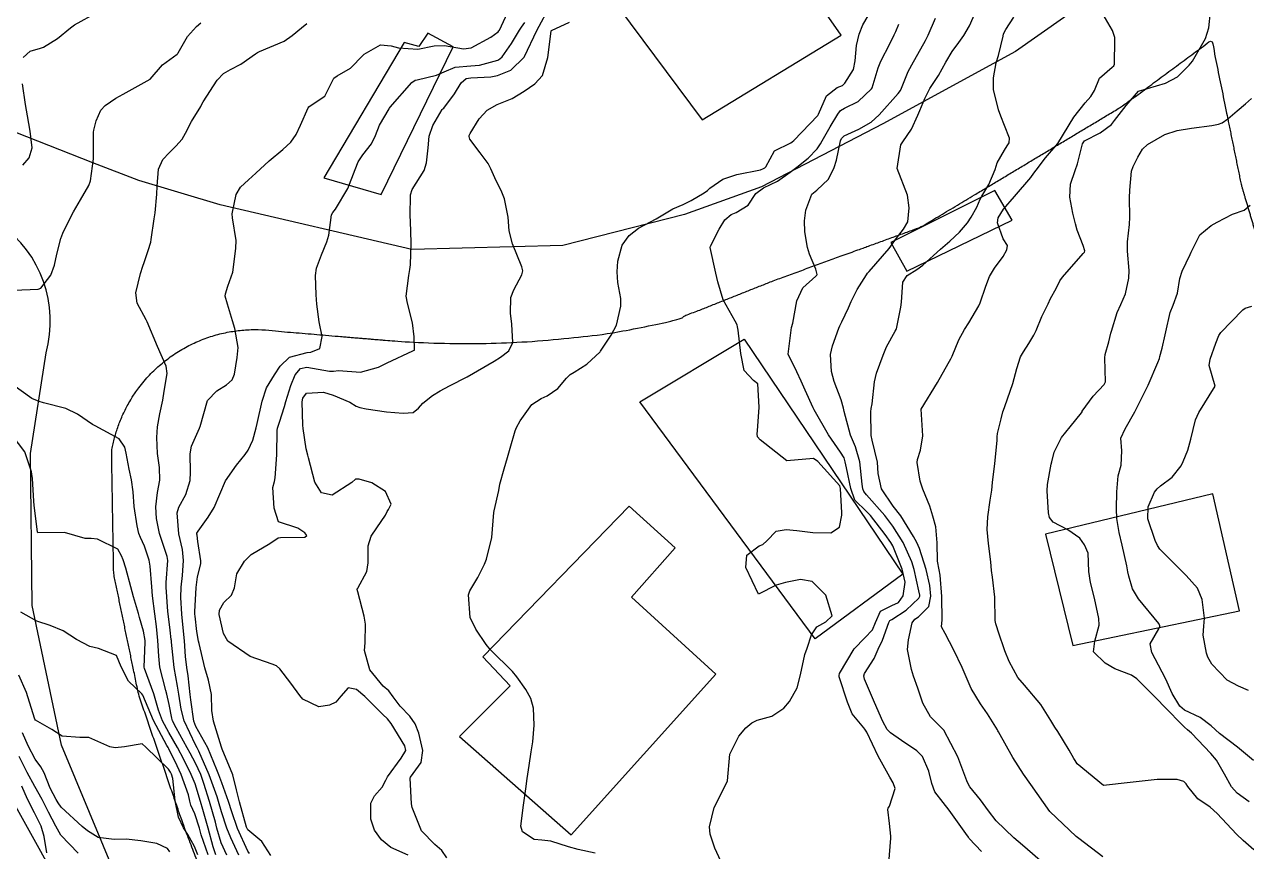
# Model space of a CAD drawing. Header units: metres. Extents: x 307586 to 320046, y 7427249 to 7434250.
# Drawn here: x 319146.4 to 319237.9, y 7429208.2 to 7429270.1 of the extents above; entities that cross this region are included whole.
import ezdxf

# ---------------------------------------------------------------- set-up
doc = ezdxf.new("R2010")
doc.units = ezdxf.units.M
doc.header["$MEASUREMENT"] = 0
for name, color, linetype in [('Curvas de Nivel 1m', 11, 'Continuous'), ('Curvas de Nivel 5m', 15, 'Continuous'), ('Edificações', 30, 'Continuous'), ('Vias Primárias', 230, 'Continuous')]:
    doc.layers.add(name, color=color, linetype=linetype)

msp = doc.modelspace()

# ---------------------------------------------------------------- linework, layer by layer
at = {"layer": 'Curvas de Nivel 1m', "flags": 128}
for points, elevation in [([(319175.094, 7429207.908), (319173.809, 7429208.478), (319173.106, 7429209.048), (319172.58, 7429209.785), (319172.304, 7429210.605), (319172.303, 7429211.788), (319172.583, 7429212.344), (319173.151, 7429213.002), (319173.425, 7429213.51), (319173.566, 7429213.774), (319174.588, 7429215.17), (319174.935, 7429215.754), (319174.856, 7429216.087), (319173.824, 7429217.771), (319173.547, 7429218.106), (319173.219, 7429218.438), (319171.868, 7429219.794), (319171.238, 7429220.312), (319170.621, 7429220.424), (319170.062, 7429219.812), (319169.686, 7429219.358), (319169.226, 7429219.137), (319168.407, 7429219.015), (319167.23, 7429219.587), (319166.999, 7429219.852), (319166.314, 7429220.788), (319165.507, 7429221.867), (319165.256, 7429222.075), (319164.935, 7429222.197), (319163.266, 7429222.787), (319161.609, 7429223.917), (319161.289, 7429224.512), (319160.944, 7429225.924), (319160.97, 7429226.261), (319161.317, 7429226.83), (319161.877, 7429227.362), (319162.102, 7429227.912), (319162.275, 7429228.979), (319162.859, 7429229.905), (319163.098, 7429230.16), (319163.358, 7429230.412), (319164.739, 7429231.252), (319165.371, 7429231.658), (319165.557, 7429231.682), (319167.372, 7429231.712), (319167.512, 7429231.848), (319167.376, 7429232.035), (319166.841, 7429232.396), (319165.388, 7429232.862), (319165.082, 7429233.875), (319164.983, 7429235.441), (319165.088, 7429235.875), (319165.153, 7429236.148), (319165.263, 7429237.873), (319165.29, 7429239.692), (319165.322, 7429239.872), (319165.478, 7429240.329), (319165.856, 7429241.5), (319165.945, 7429241.865), (319166.315, 7429243.058), (319166.657, 7429243.859), (319167.04, 7429244.343), (319167.529, 7429244.441), (319169.223, 7429244.136), (319169.526, 7429244.134), (319169.886, 7429244.184), (319171.526, 7429244.067), (319172.877, 7429244.439), (319173.533, 7429244.772), (319175.457, 7429245.666), (319175.542, 7429245.705), (319175.569, 7429245.723), (319175.589, 7429245.75), (319175.557, 7429246.712), (319175.438, 7429247.752), (319175.05, 7429249.22), (319174.96, 7429249.759), (319175.148, 7429251.297), (319175.236, 7429251.756), (319175.279, 7429252.094), (319175.338, 7429253.755), (319175.273, 7429255.37), (319175.253, 7429255.756), (319175.269, 7429257.339), (319175.401, 7429257.754), (319175.697, 7429258.205), (319176.298, 7429259.153), (319176.479, 7429259.742), (319176.594, 7429260.872), (319176.678, 7429261.741), (319176.939, 7429262.544), (319177.66, 7429263.731), (319177.707, 7429263.787), (319177.764, 7429263.839), (319178.583, 7429264.914), (319179.072, 7429265.717), (319179.458, 7429266.043), (319179.789, 7429266.102), (319181.289, 7429266.189), (319181.792, 7429266.273), (319182.785, 7429266.684), (319183.796, 7429267.66), (319183.813, 7429267.69), (319184.744, 7429269.646), (319185.757, 7429271.537)], 787), ([(319189.098, 7429208.052), (319187.828, 7429208.327), (319187.102, 7429208.542), (319185.787, 7429208.943), (319185.107, 7429209.019), (319184.547, 7429209.078), (319183.665, 7429209.652), (319183.538, 7429210.075), (319183.739, 7429211.651), (319183.915, 7429212.885), (319184.012, 7429213.647), (319184.158, 7429214.63), (319184.321, 7429215.643), (319184.444, 7429216.391), (319184.531, 7429217.64), (319184.484, 7429218.9), (319184.299, 7429219.644), (319183.903, 7429220.314), (319183.249, 7429221.251), (319182.914, 7429221.663), (319181.277, 7429223.281), (319180.956, 7429223.683), (319180.164, 7429224.822), (319179.751, 7429225.696), (319179.628, 7429227.397), (319179.715, 7429227.696), (319180.331, 7429228.702), (319180.827, 7429229.685), (319180.975, 7429230.066), (319181.373, 7429231.68), (319181.53, 7429233.55), (319181.554, 7429233.678), (319181.881, 7429235.213), (319181.979, 7429235.674), (319182.283, 7429236.829), (319182.533, 7429237.669), (319182.739, 7429238.388), (319183.106, 7429239.664), (319183.217, 7429239.921), (319183.481, 7429240.423), (319184.373, 7429241.647), (319185.051, 7429242.086), (319185.503, 7429242.298), (319186.301, 7429242.832), (319186.965, 7429243.616), (319187.243, 7429243.895), (319187.527, 7429244.06), (319188.481, 7429244.653), (319189.472, 7429245.591), (319189.502, 7429245.632), (319189.545, 7429245.712), (319190.303, 7429246.838), (319190.705, 7429247.573), (319191.031, 7429249.012), (319191.014, 7429249.569), (319190.809, 7429250.776), (319190.757, 7429251.573), (319190.81, 7429252.387), (319191.128, 7429253.568), (319191.65, 7429254.299), (319192.353, 7429254.856), (319193.663, 7429255.54), (319194.909, 7429256.287), (319195.68, 7429256.616), (319196.282, 7429256.906), (319197.255, 7429257.494), (319197.51, 7429257.677), (319197.697, 7429257.849), (319198.66, 7429258.524), (319199.707, 7429258.865), (319201.482, 7429259.214), (319201.712, 7429259.305), (319201.797, 7429259.355), (319201.868, 7429259.438), (319202.524, 7429260.639), (319203.74, 7429261.236), (319203.857, 7429261.302), (319203.976, 7429261.417), (319205.762, 7429263.289), (319205.809, 7429263.343), (319205.824, 7429263.389), (319206.414, 7429264.746), (319207.227, 7429265.376), (319207.621, 7429265.536), (319207.788, 7429265.694), (319208.439, 7429266.728), (319208.569, 7429267.362), (319208.658, 7429268.528), (319208.869, 7429269.36), (319209.14, 7429270.06), (319209.862, 7429271.289)], 789), ([(319218.037, 7429208.171), (319217.112, 7429209.164), (319217.04, 7429209.251), (319216.844, 7429209.526), (319215.609, 7429211.265), (319215.149, 7429211.843), (319214.533, 7429212.655), (319214.296, 7429213.283), (319214.093, 7429214.207), (319213.611, 7429215.294), (319213.189, 7429215.725), (319212.033, 7429216.479), (319211.209, 7429217.053), (319210.973, 7429217.322), (319210.641, 7429217.904), (319210.012, 7429219.332), (319209.259, 7429221.092), (319209.217, 7429221.341), (319209.265, 7429221.498), (319209.99, 7429222.618), (319210.282, 7429223.33), (319210.608, 7429224.008), (319211.092, 7429225.322), (319211.161, 7429225.465), (319211.306, 7429225.559), (319212.376, 7429226.251), (319213.331, 7429227.154), (319213.395, 7429227.236), (319213.407, 7429227.299), (319213.398, 7429227.363), (319213.337, 7429227.698), (319212.976, 7429229.304), (319212.799, 7429229.868), (319212.149, 7429231.312), (319211.395, 7429232.531), (319210.779, 7429233.326), (319209.418, 7429234.884), (319209.214, 7429235.136), (319209.142, 7429235.344), (319209.095, 7429235.677), (319208.911, 7429237.348), (319208.589, 7429238.478), (319208.221, 7429239.359), (319207.74, 7429241.126), (319207.694, 7429241.368), (319207.509, 7429241.992), (319207.007, 7429243.375), (319206.797, 7429244.111), (319206.73, 7429245.378), (319206.882, 7429246.048), (319207.353, 7429247.372), (319207.418, 7429247.528), (319207.578, 7429247.842), (319208.066, 7429248.888), (319208.259, 7429249.363), (319208.708, 7429250.258), (319209.404, 7429251.352), (319209.499, 7429251.476), (319209.626, 7429251.613), (319211.104, 7429253.328), (319211.651, 7429254.09), (319212.192, 7429254.781), (319212.522, 7429255.311), (319212.619, 7429256.37), (319212.496, 7429257.312), (319211.713, 7429259.32), (319211.978, 7429261.079), (319212.128, 7429261.316), (319212.792, 7429262.27), (319213.256, 7429263.305), (319213.404, 7429263.666), (319213.775, 7429264.546), (319214.154, 7429265.294), (319214.814, 7429266.268), (319215.359, 7429267.277), (319215.821, 7429268.08), (319216.34, 7429268.752), (319216.712, 7429269.261), (319217.116, 7429269.985), (319217.68, 7429271.252)], 792), ([(319227.099, 7429207.778), (319225.311, 7429209.148), (319225.115, 7429209.315), (319223.143, 7429211.18), (319221.709, 7429213.195), (319221.171, 7429213.975), (319220.375, 7429215.208), (319219.302, 7429217.128), (319219.254, 7429217.22), (319219.214, 7429217.292), (319218.482, 7429218.488), (319217.945, 7429219.239), (319217.25, 7429220.394), (319216.873, 7429221.254), (319216.579, 7429221.948), (319215.954, 7429223.263), (319215.295, 7429224.493), (319215.032, 7429225.006), (319215.057, 7429225.274), (319215.092, 7429225.488), (319215.065, 7429227.274), (319214.942, 7429228.869), (319214.863, 7429229.277), (319214.726, 7429229.917), (319214.702, 7429231.28), (319214.61, 7429232.497), (319214.388, 7429233.285), (319214.152, 7429234.031), (319213.638, 7429235.297), (319213.432, 7429235.903), (319213.217, 7429237.302), (319213.24, 7429237.518), (319213.462, 7429238.229), (319213.633, 7429239.298), (319213.503, 7429241.3), (319214.727, 7429243.282), (319215.537, 7429244.725), (319215.736, 7429245.074), (319215.83, 7429245.267), (319216.339, 7429246.484), (319216.762, 7429247.258), (319217.077, 7429247.755), (319217.587, 7429248.613), (319217.816, 7429249.023), (319217.918, 7429249.247), (319218.349, 7429250.505), (319218.634, 7429251.24), (319219.003, 7429251.862), (319219.638, 7429252.726), (319219.93, 7429253.226), (319219.977, 7429253.556), (319219.651, 7429254.037), (319219.223, 7429255.234), (319219.276, 7429255.627), (319219.678, 7429256.263), (319220.487, 7429257.218), (319221.707, 7429258.628), (319221.952, 7429258.956), (319222.112, 7429259.196), (319222.806, 7429260.11), (319223.743, 7429261.18), (319224.947, 7429263.162), (319225.774, 7429264.239), (319226.217, 7429264.707), (319226.489, 7429265.143), (319226.868, 7429266.068), (319227.809, 7429266.891), (319227.936, 7429267.004), (319227.993, 7429267.128), (319228.018, 7429268.941), (319227.998, 7429269.128), (319227.841, 7429269.649), (319226.971, 7429271.139)], 794), ([(319145.594, 7429250.209), (319147.399, 7429250.288), (319147.596, 7429250.364), (319148.364, 7429251.324), (319148.625, 7429252.08), (319148.793, 7429252.911), (319149.11, 7429254.075), (319149.257, 7429254.464), (319149.655, 7429255.294), (319150.062, 7429256.064), (319150.572, 7429256.957), (319151.202, 7429258.047), (319151.331, 7429258.403), (319151.544, 7429260.043), (319151.549, 7429261.861), (319151.558, 7429262.043), (319151.582, 7429262.196), (319151.745, 7429262.872), (319152.104, 7429263.69), (319152.421, 7429264.033), (319153.223, 7429264.571), (319153.772, 7429264.888), (319155.783, 7429265.99), (319156.715, 7429267.065), (319157.811, 7429267.867), (319157.86, 7429267.922), (319157.889, 7429267.969), (319158.596, 7429269.191), (319159.257, 7429269.956), (319159.571, 7429270.217)], 783), ([(319146.274, 7429267.629), (319146.814, 7429268.1), (319147.58, 7429268.319), (319147.808, 7429268.405), (319148.845, 7429269.053), (319149.83, 7429269.851), (319150.123, 7429270.066), (319151.843, 7429271.015)], 782), ([(319164.834, 7429207.874), (319164.159, 7429208.94), (319163.112, 7429209.805), (319163.048, 7429209.901), (319163.014, 7429210), (319162.482, 7429211.907), (319162.256, 7429212.799), (319161.989, 7429213.912), (319161.182, 7429215.849), (319161.149, 7429215.92), (319161.119, 7429215.985), (319160.531, 7429217.927), (319160.405, 7429218.745), (319160.381, 7429219.929), (319160.159, 7429221.016), (319159.873, 7429221.934), (319159.455, 7429223.763), (319159.419, 7429223.939), (319159.29, 7429224.663), (319159.151, 7429225.792), (319159.136, 7429225.942), (319159.131, 7429226.117), (319159.233, 7429227.941), (319159.341, 7429228.736), (319159.575, 7429229.714), (319159.578, 7429229.938), (319159.367, 7429231.384), (319159.301, 7429231.87), (319159.293, 7429231.941), (319159.294, 7429232.021), (319159.376, 7429232.169), (319160.13, 7429233.201), (319160.58, 7429233.932), (319161.423, 7429235.92), (319162.257, 7429237.095), (319162.897, 7429237.906), (319163.13, 7429238.23), (319163.464, 7429238.976), (319163.729, 7429239.896), (319163.805, 7429240.224), (319164.168, 7429241.89), (319164.503, 7429242.89), (319165.104, 7429243.876), (319165.529, 7429244.528), (319166.219, 7429245.181), (319167.54, 7429245.539), (319167.82, 7429245.567), (319168.489, 7429245.841), (319168.665, 7429246.73), (319168.445, 7429247.841), (319168.265, 7429249.164), (319168.207, 7429249.844), (319168.156, 7429251.296), (319168.234, 7429251.844), (319168.606, 7429252.862), (319169.024, 7429253.836), (319169.159, 7429254.324), (319169.374, 7429255.833), (319169.471, 7429256.027), (319169.67, 7429256.275), (319170.591, 7429257.817), (319171.143, 7429259.244), (319171.367, 7429259.805), (319171.718, 7429260.325), (319172.358, 7429261.162), (319172.647, 7429261.791), (319172.966, 7429262.566), (319173.674, 7429263.781), (319173.709, 7429263.835), (319173.764, 7429263.898), (319175.37, 7429265.756), (319175.622, 7429265.916), (319175.786, 7429265.958), (319177.229, 7429266.298), (319177.795, 7429266.562), (319178.617, 7429266.905), (319179.802, 7429266.994), (319180.457, 7429267.047), (319181.809, 7429267.433), (319181.975, 7429267.514), (319182.145, 7429267.677), (319182.831, 7429268.662), (319183.435, 7429269.664), (319183.592, 7429269.905), (319183.839, 7429270.24)], 786), ([(319178.001, 7429207.716), (319177.624, 7429208.248), (319177.103, 7429208.699), (319176.111, 7429209.74), (319175.398, 7429211.48), (319175.36, 7429211.748), (319175.243, 7429213.668), (319175.286, 7429213.749), (319176.082, 7429214.833), (319176.192, 7429215.74), (319175.898, 7429217.048), (319175.635, 7429217.746), (319175.219, 7429218.323), (319174.518, 7429219.053), (319173.98, 7429219.769), (319173.667, 7429220.203), (319173.241, 7429220.563), (319172.235, 7429221.79), (319171.846, 7429223.223), (319171.891, 7429223.794), (319171.902, 7429225.189), (319171.808, 7429225.795), (319171.33, 7429227.609), (319171.291, 7429227.8), (319171.297, 7429227.836), (319171.334, 7429227.9), (319172.009, 7429229.131), (319172.11, 7429229.792), (319172.102, 7429231.056), (319172.329, 7429231.79), (319172.766, 7429232.402), (319173.397, 7429233.359), (319173.543, 7429233.635), (319173.622, 7429233.777), (319173.827, 7429234.194), (319173.417, 7429235.14), (319172.375, 7429235.79), (319171.427, 7429236.059), (319171.167, 7429236.063), (319170.875, 7429235.808), (319169.413, 7429234.859), (319168.62, 7429235.043), (319168.123, 7429235.843), (319167.639, 7429237.659), (319167.588, 7429237.849), (319167.458, 7429238.337), (319167.24, 7429239.852), (319167.222, 7429240.106), (319167.171, 7429241.853), (319167.225, 7429242.125), (319167.503, 7429242.492), (319168.774, 7429242.567), (319169.501, 7429242.348), (319170.748, 7429241.811), (319171.214, 7429241.528), (319171.489, 7429241.419), (319171.962, 7429241.322), (319173.486, 7429241.1), (319174.725, 7429241.001), (319175.486, 7429241.058), (319175.873, 7429241.362), (319176.209, 7429241.743), (319176.927, 7429242.311), (319177.507, 7429242.676), (319178.193, 7429243.043), (319179.523, 7429243.71), (319181.535, 7429244.878), (319182.02, 7429245.193), (319182.638, 7429245.669), (319182.935, 7429246.283), (319182.87, 7429247.667), (319182.755, 7429248.495), (319182.798, 7429249.668), (319183.026, 7429250.238), (319183.61, 7429251.359), (319183.682, 7429251.659), (319183.617, 7429251.961), (319182.923, 7429253.667), (319182.667, 7429254.656), (319182.586, 7429255.671), (319182.316, 7429257.041), (319182.055, 7429257.676), (319181.7, 7429258.392), (319181.305, 7429259.282), (319181.084, 7429259.689), (319180.5, 7429260.478), (319179.731, 7429261.519), (319179.661, 7429261.711), (319179.666, 7429261.778), (319179.736, 7429261.934), (319180.425, 7429263.028), (319181.03, 7429263.691), (319181.767, 7429264.1), (319182.886, 7429264.555), (319183.777, 7429265.092), (319184.581, 7429265.648), (319185.149, 7429266.283), (319185.548, 7429267.634), (319185.801, 7429269.599), (319185.812, 7429269.63), (319185.833, 7429269.653), (319187.181, 7429270.276)], 788), ([(319211.093, 7429207.32), (319211.248, 7429209.182), (319211.247, 7429209.319), (319211.127, 7429210.272), (319211.018, 7429211.321), (319211.05, 7429211.415), (319211.146, 7429211.579), (319211.567, 7429212.908), (319211.417, 7429213.317), (319211.167, 7429213.743), (319210.284, 7429215.329), (319209.441, 7429217.106), (319209.3, 7429217.339), (319209.214, 7429217.441), (319208.352, 7429218.481), (319207.987, 7429219.359), (319207.372, 7429221.258), (319207.359, 7429221.369), (319207.392, 7429221.496), (319208.489, 7429223.352), (319209.291, 7429224.168), (319209.864, 7429224.767), (319210.08, 7429225.332), (319210.459, 7429226.185), (319211.322, 7429226.589), (319211.807, 7429226.834), (319212.161, 7429227.312), (319212.303, 7429228.351), (319212.097, 7429229.313), (319211.379, 7429231.073), (319211.239, 7429231.321), (319210.811, 7429231.903), (319209.704, 7429233.337), (319209.406, 7429233.624), (319208.543, 7429234.482), (319208.236, 7429235.358), (319207.915, 7429236.894), (319207.825, 7429237.364), (319207.734, 7429237.644), (319207.46, 7429238.078), (319206.581, 7429239.379), (319205.501, 7429241.242), (319205.424, 7429241.391), (319204.83, 7429242.714), (319204.523, 7429243.405), (319204.21, 7429244.09), (319203.543, 7429245.42), (319203.769, 7429247.218), (319203.814, 7429247.416), (319203.895, 7429247.734), (319204.203, 7429249.411), (319204.638, 7429250.374), (319205.621, 7429251.249), (319205.693, 7429251.318), (319205.713, 7429251.389), (319205.627, 7429251.778), (319205.15, 7429252.909), (319205.002, 7429253.4), (319204.812, 7429254.56), (319204.781, 7429255.403), (319204.873, 7429256.204), (319205.335, 7429257.395), (319205.696, 7429257.695), (319206.579, 7429258.507), (319206.999, 7429259.377), (319207.167, 7429259.929), (319207.478, 7429261.373), (319207.555, 7429261.562), (319207.747, 7429261.749), (319208.854, 7429262.257), (319209.757, 7429262.776), (319210.371, 7429263.341), (319211.779, 7429264.927), (319211.954, 7429265.146), (319212.041, 7429265.317), (319212.541, 7429266.574), (319212.939, 7429267.309), (319213.261, 7429267.863), (319213.829, 7429268.89), (319214.034, 7429269.297), (319214.578, 7429270.563)], 791), ([(319222.785, 7429207.183), (319221.107, 7429208.65), (319220.453, 7429209.207), (319219.132, 7429210.484), (319218.54, 7429211.229), (319217.958, 7429212.045), (319217.161, 7429213.031), (319217.023, 7429213.251), (319216.935, 7429213.483), (319216.246, 7429215.259), (319215.213, 7429217.27), (319214.199, 7429218.262), (319213.643, 7429219.294), (319213.249, 7429220.397), (319212.94, 7429221.303), (319212.775, 7429221.798), (319212.487, 7429223.308), (319212.557, 7429224.04), (319212.828, 7429225.305), (319213.039, 7429225.571), (319213.31, 7429225.759), (319214.093, 7429226.516), (319214.236, 7429227.286), (319214.15, 7429228.097), (319213.889, 7429229.292), (319213.376, 7429230.868), (319213.178, 7429231.302), (319212.928, 7429231.764), (319211.995, 7429233.314), (319211.41, 7429234.035), (319210.538, 7429235.329), (319210.287, 7429236.485), (319210.231, 7429237.332), (319209.832, 7429238.974), (319209.765, 7429239.337), (319209.747, 7429241.098), (319209.777, 7429241.346), (319209.85, 7429241.689), (319210.023, 7429243.343), (319210.171, 7429243.982), (319210.654, 7429245.333), (319210.925, 7429245.957), (319211.57, 7429247.146), (319211.634, 7429247.258), (319211.655, 7429247.319), (319211.977, 7429248.929), (319212.038, 7429249.316), (319212.127, 7429250.803), (319212.465, 7429251.312), (319213.179, 7429251.753), (319213.631, 7429252.075), (319214.967, 7429253.28), (319215.649, 7429253.866), (319216.376, 7429254.543), (319216.976, 7429255.257), (319217.257, 7429255.666), (319217.681, 7429256.43), (319217.927, 7429257.01), (319218.044, 7429257.246), (319218.573, 7429258.113), (319219.049, 7429259.237), (319219.209, 7429259.746), (319219.735, 7429260.697), (319219.955, 7429261.012), (319220.087, 7429261.225), (319220.119, 7429261.596), (319219.756, 7429262.537), (319219.478, 7429263.233), (319219.299, 7429263.703), (319218.926, 7429265.239), (319218.935, 7429266.099), (319219.135, 7429267.237), (319219.287, 7429267.767), (319219.638, 7429269.232), (319219.68, 7429269.386), (319219.84, 7429269.714), (319220.444, 7429270.631)], 793), ([(319162.427, 7429207.907), (319161.817, 7429209.202), (319161.542, 7429209.916), (319161.125, 7429211.16), (319160.902, 7429211.922), (319160.798, 7429212.263), (319160.201, 7429213.93), (319159.435, 7429215.683), (319159.309, 7429215.939), (319159.187, 7429216.179), (319158.346, 7429217.953), (319158.107, 7429218.842), (319157.947, 7429219.959), (319157.839, 7429220.561), (319157.579, 7429221.965), (319157.389, 7429223.861), (319157.382, 7429223.969), (319157.372, 7429224.057), (319157.291, 7429224.741), (319157.139, 7429225.972), (319157.124, 7429226.152), (319156.998, 7429227.973), (319156.998, 7429228.312), (319157.111, 7429229.972), (319157.063, 7429230.266), (319156.495, 7429231.979), (319156.258, 7429233.114), (319156.205, 7429233.982), (319156.338, 7429235.057), (319156.525, 7429235.979), (319156.498, 7429236.919), (319156.339, 7429237.981), (319156.283, 7429239.164), (319156.328, 7429239.981), (319156.516, 7429240.946), (319156.728, 7429241.978), (319156.833, 7429242.647), (319157.06, 7429243.975), (319156.986, 7429244.518), (319156.345, 7429245.982), (319155.57, 7429247.826), (319155.514, 7429247.932), (319155.481, 7429247.991), (319154.814, 7429249.234), (319154.727, 7429250.003), (319155.068, 7429251.459), (319155.237, 7429251.996), (319155.333, 7429252.279), (319155.631, 7429253.166), (319155.831, 7429253.798), (319155.875, 7429253.988), (319156.095, 7429255.55), (319156.153, 7429255.985), (319156.278, 7429257.39), (319156.302, 7429257.984), (319156.419, 7429259.27), (319156.731, 7429259.98), (319157.209, 7429260.484), (319157.723, 7429260.987), (319158.179, 7429261.515), (319158.443, 7429261.963), (319158.873, 7429262.832), (319159.573, 7429263.952), (319159.644, 7429264.071), (319159.766, 7429264.295), (319160.803, 7429265.935), (319161.284, 7429266.434), (319161.795, 7429266.734), (319162.578, 7429267.136), (319163.675, 7429267.901), (319163.755, 7429267.959), (319163.814, 7429267.989), (319163.983, 7429268.066), (319165.823, 7429268.854), (319166.421, 7429269.27), (319167.12, 7429269.857), (319167.515, 7429270.174)], 784), ([(319146.246, 7429259.563), (319146.722, 7429260.1), (319146.949, 7429260.869), (319146.812, 7429262.099), (319146.604, 7429263.248), (319146.469, 7429264.103), (319146.24, 7429265.643)], 782), ([(319238.06, 7429211.904), (319237.158, 7429212.541), (319236.737, 7429213.014), (319236.209, 7429213.983), (319235.613, 7429215.026), (319235.19, 7429215.509), (319233.739, 7429217.052), (319233.456, 7429217.297), (319233.217, 7429217.494), (319231.643, 7429219.076), (319231.239, 7429219.513), (319229.649, 7429221.096), (319229.266, 7429221.385), (319228.002, 7429221.851), (319227.275, 7429222.291), (319226.399, 7429223.139), (319226.501, 7429223.928), (319226.84, 7429225.135), (319226.815, 7429225.631), (319226.497, 7429227.138), (319226.178, 7429228.308), (319226.055, 7429229.143), (319226, 7429230.517), (319225.747, 7429231.146), (319225.388, 7429231.628), (319224.493, 7429232.262), (319223.4, 7429232.839), (319223.121, 7429233.183), (319223.051, 7429233.539), (319222.939, 7429235.185), (319222.96, 7429235.654), (319223.248, 7429237.182), (319223.279, 7429237.358), (319223.462, 7429238.082), (319224.007, 7429239.172), (319224.669, 7429239.978), (319225.501, 7429241.017), (319225.549, 7429241.102), (319225.571, 7429241.149), (319226.382, 7429242.274), (319227.205, 7429243.133), (319227.316, 7429243.341), (319227.248, 7429245.133), (319227.295, 7429245.384), (319227.561, 7429246.343), (319227.717, 7429246.982), (319227.752, 7429247.128), (319228.177, 7429248.534), (319228.454, 7429249.121), (319228.804, 7429249.919), (319229.054, 7429251.116), (319229.076, 7429251.668), (319228.966, 7429253.117), (319228.955, 7429253.812), (319229.095, 7429255.116), (319229.128, 7429255.659), (319229.115, 7429257.116), (319229.118, 7429257.697), (319229.262, 7429259.115), (319229.38, 7429259.452), (319229.729, 7429260.155), (319230.089, 7429260.753), (319230.444, 7429261.099), (319231.751, 7429261.86), (319232.678, 7429262.147), (319233.756, 7429262.323), (319235.262, 7429262.542), (319235.759, 7429262.632), (319236.046, 7429262.741), (319236.455, 7429263.023), (319237.164, 7429263.625), (319237.78, 7429264.162), (319238.236, 7429264.556)], 796), ([(319238.387, 7429214.992), (319237.198, 7429216.004), (319235.845, 7429217.024), (319235.219, 7429217.594), (319234.401, 7429218.219), (319233.23, 7429218.761), (319232.866, 7429219.064), (319232.305, 7429220.011), (319231.813, 7429221.074), (319231.273, 7429222.126), (319230.776, 7429223.085), (319230.656, 7429223.719), (319231.301, 7429224.853), (319231.385, 7429224.996), (319231.385, 7429225.079), (319231.305, 7429225.247), (319229.777, 7429227.096), (319229.34, 7429227.844), (319229.044, 7429228.798), (319228.985, 7429229.106), (319228.908, 7429229.559), (319228.557, 7429231.112), (319228.336, 7429232.059), (319228.148, 7429233.119), (319228.13, 7429233.839), (319228.152, 7429235.119), (319228.256, 7429236.302), (319228.481, 7429237.115), (319228.533, 7429238.183), (319228.467, 7429239.115), (319228.777, 7429239.817), (319229.503, 7429241.1), (319230.492, 7429243.095), (319231.234, 7429244.779), (319231.34, 7429245.083), (319231.386, 7429245.242), (319231.555, 7429245.857), (319231.776, 7429246.872), (319231.813, 7429247.078), (319232.139, 7429248.522), (319232.363, 7429249.072), (319232.687, 7429249.989), (319232.884, 7429251.067), (319233.057, 7429251.637), (319233.641, 7429252.877), (319233.714, 7429253.059), (319234.362, 7429254.35), (319235.228, 7429255.037), (319235.675, 7429255.284), (319236.812, 7429255.888), (319237.685, 7429256.193), (319238.134, 7429256.56)], 797), ([(319238.025, 7429220.225), (319237.256, 7429220.565), (319236.42, 7429221.018), (319235.275, 7429222.216), (319234.974, 7429222.729), (319234.86, 7429223.036), (319234.624, 7429224.368), (319234.671, 7429225.039), (319234.71, 7429225.641), (319234.533, 7429227.042), (319234.187, 7429227.893), (319233.351, 7429228.85), (319233.125, 7429229.062), (319231.379, 7429230.815), (319231.198, 7429231.082), (319231.018, 7429231.452), (319230.486, 7429233.089), (319230.507, 7429233.994), (319230.988, 7429235.084), (319231.174, 7429235.336), (319231.43, 7429235.563), (319232.295, 7429236.216), (319232.974, 7429237.065), (319233.134, 7429237.386), (319233.465, 7429238.227), (319233.693, 7429239.057), (319234.05, 7429240.497), (319234.296, 7429241.048), (319235.523, 7429243.03), (319235.076, 7429244.567), (319235.146, 7429245.036), (319235.565, 7429246.245), (319235.793, 7429246.806), (319235.945, 7429247.026), (319236.737, 7429247.863), (319237.59, 7429248.74), (319237.752, 7429248.848), (319238.268, 7429249.003)], 798), ([(319161.524, 7429207.916), (319161.102, 7429208.819), (319160.792, 7429209.923), (319160.672, 7429210.37), (319160.225, 7429211.929), (319159.82, 7429213.266), (319159.578, 7429213.936), (319159.172, 7429214.804), (319158.782, 7429215.549), (319158.565, 7429215.949), (319157.732, 7429217.435), (319157.472, 7429217.966), (319157.41, 7429218.163), (319157.225, 7429219.182), (319157.043, 7429219.972), (319156.962, 7429220.246), (319156.511, 7429221.977), (319156.429, 7429222.814), (319156.371, 7429223.979), (319156.256, 7429225.018), (319156.135, 7429225.982), (319155.977, 7429227.323), (319155.91, 7429227.984), (319155.784, 7429229.55), (319155.72, 7429229.986), (319155.363, 7429231.034), (319155.058, 7429231.683), (319154.94, 7429231.996), (319154.814, 7429232.566), (319154.594, 7429234.002), (319154.519, 7429235.109), (319154.399, 7429236.005), (319154.226, 7429236.799), (319154.001, 7429238.012), (319153.891, 7429238.454), (319153.459, 7429239.082), (319151.673, 7429240.038), (319151.474, 7429240.145), (319150.358, 7429240.933), (319149.486, 7429241.347), (319147.795, 7429241.782), (319147.491, 7429241.877), (319146.923, 7429242.096), (319145.508, 7429243.109)], 783), ([(319160.707, 7429207.924), (319160.497, 7429208.528), (319160.13, 7429209.93), (319159.74, 7429211.321), (319159.559, 7429211.936), (319159.152, 7429213.236), (319158.87, 7429213.944), (319158.302, 7429215.081), (319157.841, 7429215.96), (319157.2, 7429217.102), (319156.726, 7429217.975), (319156.424, 7429218.774), (319156.067, 7429219.982), (319155.361, 7429221.88), (319155.337, 7429221.989), (319155.412, 7429223.857), (319155.404, 7429223.989), (319155.29, 7429224.676), (319155.004, 7429225.698), (319154.916, 7429225.996), (319154.554, 7429227.241), (319154.339, 7429228.005), (319153.963, 7429229.391), (319153.771, 7429230.014), (319153.654, 7429230.314), (319153.361, 7429230.808), (319151.838, 7429231.565), (319151.369, 7429231.606), (319150.935, 7429231.611), (319149.373, 7429232.07), (319147.373, 7429232.05), (319147.36, 7429232.09), (319147.355, 7429232.109), (319147.115, 7429234.093), (319147.089, 7429234.41), (319146.977, 7429236.094), (319146.914, 7429236.609), (319146.4, 7429238.1), (319145.462, 7429239.36)], 782), ([(319160.13, 7429207.93), (319159.618, 7429209.425), (319159.485, 7429209.936), (319159.124, 7429211.004), (319158.833, 7429211.648), (319158.753, 7429211.946), (319158.653, 7429212.435), (319158.109, 7429213.956), (319157.813, 7429214.604), (319157.182, 7429215.872), (319157.128, 7429215.971), (319157.047, 7429216.109), (319156.03, 7429217.982), (319155.231, 7429219.886), (319155.172, 7429219.991), (319154.171, 7429220.935), (319153.619, 7429222.015), (319153.265, 7429222.855), (319151.923, 7429223.383), (319151.275, 7429223.52), (319150.284, 7429224.05), (319149.289, 7429224.697), (319148.308, 7429225.09), (319147.296, 7429225.415), (319146.099, 7429226.102)], 781), ([(319157.272, 7429208.154), (319157.09, 7429208.415), (319156.294, 7429208.779), (319155.098, 7429208.988), (319153.994, 7429209.112), (319153.099, 7429209.085), (319151.903, 7429209.23), (319151.108, 7429209.716), (319150.707, 7429210.044), (319149.127, 7429211.493), (319148.895, 7429211.828), (319148.762, 7429212.066), (319148.305, 7429212.913), (319147.855, 7429214.08), (319147.607, 7429214.523), (319147.173, 7429215.102), (319146.647, 7429216.095), (319146.234, 7429217.058)], 779), ([(319150.403, 7429208.047), (319149.103, 7429209.399), (319148.719, 7429210.066), (319148.186, 7429211.137), (319147.693, 7429212.082), (319147.147, 7429213.046), (319146.571, 7429214.096), (319145.989, 7429215.288)], 778), ([(319148.044, 7429208.076), (319147.866, 7429209.314), (319147.619, 7429210.082), (319147.46, 7429210.428), (319147.123, 7429211.085), (319146.609, 7429212.095), (319146.175, 7429213.072)], 777)]:
    msp.add_lwpolyline(points, dxfattribs=dict(at, elevation=elevation))
at = {"layer": 'Curvas de Nivel 5m', "flags": 128}
for points, elevation in [([(319163.215, 7429208.019), (319163.096, 7429208.209), (319162.329, 7429209.908), (319161.898, 7429211.14), (319161.655, 7429211.915), (319161.154, 7429213.316), (319160.925, 7429213.922), (319160.785, 7429214.306), (319160.107, 7429215.931), (319159.207, 7429217.544), (319159.052, 7429217.942), (319158.828, 7429219.545), (319158.787, 7429219.947), (319158.624, 7429221.327), (319158.535, 7429221.951), (319158.447, 7429222.771), (319158.357, 7429223.954), (319158.259, 7429224.922), (319158.158, 7429225.957), (319158.095, 7429227.185), (319158.122, 7429227.958), (319158.217, 7429228.832), (319158.296, 7429229.956), (319158.202, 7429230.798), (319157.936, 7429231.962), (319157.817, 7429233.543), (319157.94, 7429233.965), (319158.472, 7429234.899), (319158.774, 7429235.956), (319158.804, 7429236.584), (319158.796, 7429237.957), (319158.887, 7429238.527), (319159.472, 7429239.87), (319159.515, 7429239.949), (319159.535, 7429240.01), (319160.07, 7429241.941), (319160.77, 7429242.665), (319161.511, 7429243.112), (319161.937, 7429243.496), (319162.101, 7429243.914), (319162.294, 7429245.154), (319162.372, 7429245.912), (319162.14, 7429247.339), (319161.966, 7429247.916), (319161.585, 7429249.15), (319161.416, 7429249.747), (319161.422, 7429249.923), (319161.599, 7429250.493), (319161.967, 7429251.558), (319162.035, 7429251.916), (319162.205, 7429253.344), (319162.221, 7429253.914), (319161.952, 7429255.625), (319161.932, 7429255.917), (319162.233, 7429257.366), (319162.551, 7429257.911), (319163.14, 7429258.464), (319163.704, 7429258.975), (319164.705, 7429259.885), (319165.721, 7429260.726), (319166.316, 7429261.276), (319166.72, 7429261.86), (319167.044, 7429262.556), (319167.607, 7429263.852), (319167.674, 7429263.941), (319167.764, 7429263.994), (319168.875, 7429264.736), (319169.413, 7429265.834), (319169.542, 7429266.077), (319169.789, 7429266.247), (319170.792, 7429266.821), (319171.743, 7429267.801), (319171.814, 7429267.884), (319173.04, 7429268.569), (319173.82, 7429268.499), (319174.387, 7429268.34), (319175.818, 7429268.25), (319177.056, 7429268.502), (319177.821, 7429268.514), (319179.258, 7429268.276), (319179.819, 7429268.338), (319181.288, 7429269.149), (319181.831, 7429269.536), (319181.899, 7429269.613), (319181.933, 7429269.679), (319182.546, 7429270.973)], 785), ([(319238.414, 7429208.299), (319237.621, 7429209.002), (319237.12, 7429209.482), (319235.678, 7429211.025), (319235.148, 7429211.492), (319234.231, 7429212.122), (319233.461, 7429213.056), (319233.344, 7429213.237), (319233.167, 7429213.424), (319232.664, 7429213.569), (319231.168, 7429213.562), (319230.724, 7429213.528), (319229.165, 7429213.355), (319227.163, 7429213.13), (319225.179, 7429214.756), (319225.027, 7429214.998), (319224.949, 7429215.154), (319224.581, 7429215.77), (319223.73, 7429217.172), (319223.527, 7429217.487), (319223.221, 7429217.983), (319222.46, 7429219.188), (319221.255, 7429220.64), (319220.756, 7429221.205), (319220.092, 7429222.394), (319219.774, 7429223.215), (319219.297, 7429224.599), (319219.143, 7429225.064), (319219.092, 7429225.223), (319219.057, 7429225.473), (319219.023, 7429227.225), (319218.845, 7429228.724), (319218.775, 7429229.229), (319218.716, 7429229.876), (319218.538, 7429231.233), (319218.447, 7429232.288), (319218.502, 7429233.234), (319218.68, 7429234.495), (319218.789, 7429235.23), (319218.859, 7429235.802), (319219.013, 7429237.227), (319219.19, 7429238.944), (319219.206, 7429239.224), (319219.234, 7429239.467), (319219.493, 7429240.583), (319219.619, 7429241.101), (319219.662, 7429241.218), (319219.776, 7429241.487), (319220.362, 7429243.217), (319220.661, 7429244.339), (319220.954, 7429245.209), (319221.159, 7429245.596), (319221.558, 7429246.217), (319221.939, 7429246.825), (319222.109, 7429247.195), (319222.552, 7429248.222), (319223.005, 7429249.186), (319223.201, 7429249.582), (319223.61, 7429250.33), (319223.899, 7429250.896), (319224.081, 7429251.173), (319225.641, 7429252.943), (319225.739, 7429253.052), (319225.76, 7429253.149), (319225.647, 7429253.557), (319225.19, 7429254.689), (319225.057, 7429255.159), (319224.873, 7429255.964), (319224.65, 7429257.166), (319224.677, 7429258.14), (319225.033, 7429259.16), (319225.216, 7429259.662), (319225.584, 7429261.152), (319225.745, 7429261.381), (319226.914, 7429261.976), (319227.758, 7429262.619), (319227.993, 7429262.895), (319228.158, 7429263.126), (319228.859, 7429264.033), (319229.783, 7429265.11), (319231.799, 7429265.702), (319232.705, 7429266.17), (319233.57, 7429267.062), (319233.684, 7429267.192), (319233.816, 7429267.347), (319234.806, 7429269.045), (319235.035, 7429269.852), (319235.158, 7429271.041)], 795), ([(319198.523, 7429207.469), (319198.063, 7429208.436), (319197.715, 7429209.481), (319197.655, 7429210.016), (319198.01, 7429211.477), (319198.894, 7429213.199), (319199.008, 7429213.462), (319199.183, 7429215.46), (319199.852, 7429216.805), (319200.388, 7429217.448), (319200.835, 7429217.826), (319201.219, 7429218.018), (319202.332, 7429218.319), (319203.228, 7429218.919), (319203.643, 7429219.414), (319204.223, 7429220.431), (319204.47, 7429221.402), (319204.8, 7429222.919), (319204.982, 7429223.395), (319205.293, 7429224.391), (319205.694, 7429224.991), (319206.363, 7429225.379), (319206.849, 7429225.835), (319206.383, 7429227.38), (319205.343, 7429228.391), (319204.482, 7429228.541), (319203.342, 7429228.326), (319202.648, 7429228.119), (319201.333, 7429227.44), (319200.374, 7429229.45), (319200.455, 7429230.361), (319201.377, 7429231.057), (319201.644, 7429231.172), (319201.95, 7429231.434), (319202.655, 7429232.162), (319203.392, 7429232.284), (319204.204, 7429232.221), (319205.39, 7429232.06), (319206.738, 7429232.028), (319207.394, 7429232.473), (319207.564, 7429233.368), (319207.561, 7429233.524), (319207.468, 7429235.369), (319207.426, 7429235.545), (319205.761, 7429237.387), (319205.455, 7429237.596), (319203.453, 7429237.42), (319201.468, 7429238.991), (319201.257, 7429239.229), (319201.228, 7429239.444), (319201.252, 7429239.667), (319201.375, 7429241.442), (319201.269, 7429243.192), (319200.966, 7429243.448), (319200.256, 7429244.185), (319199.998, 7429245.463), (319199.814, 7429247.222), (319199.766, 7429247.467), (319199.722, 7429247.616), (319199.577, 7429247.887), (319198.685, 7429249.479), (319198.277, 7429250.819), (319198.141, 7429251.485), (319197.725, 7429253.407), (319197.738, 7429253.489), (319198.377, 7429254.762), (319198.804, 7429255.479), (319199.283, 7429255.86), (319199.671, 7429256.03), (319200.556, 7429256.581), (319201.127, 7429257.448), (319201.697, 7429257.873), (319202.756, 7429258.376), (319203.709, 7429259.039), (319204.193, 7429259.413), (319205.04, 7429260.084), (319205.734, 7429260.798), (319205.97, 7429261.157), (319206.091, 7429261.387), (319206.698, 7429262.436), (319207.281, 7429263.375), (319207.482, 7429263.657), (319207.767, 7429263.827), (319208.792, 7429264.341), (319209.782, 7429265.267), (319209.828, 7429265.349), (319210.291, 7429266.858), (319210.48, 7429267.34), (319211.151, 7429268.655), (319211.493, 7429269.325), (319211.601, 7429269.559), (319211.845, 7429270.115)], 790), ([(319159.361, 7429207.937), (319159.099, 7429208.546), (319158.606, 7429209.448), (319158.295, 7429209.952), (319157.92, 7429210.757), (319157.666, 7429211.962), (319157.48, 7429213.644), (319157.387, 7429213.967), (319157.316, 7429214.119), (319157.167, 7429214.341), (319155.466, 7429215.987), (319155.185, 7429216.241), (319153.866, 7429216.01), (319153.182, 7429215.934), (319152.782, 7429216.024), (319151.19, 7429216.725), (319150.531, 7429216.705), (319149.191, 7429216.82), (319148.426, 7429217.303), (319147.202, 7429218.025), (319147.157, 7429218.09), (319147.125, 7429218.17), (319146.524, 7429220.097), (319145.97, 7429221.379)], 780)]:
    msp.add_lwpolyline(points, dxfattribs=dict(at, elevation=elevation))
at = {"layer": 'Edificações'}
for points in [[(319207.527, 7429269.305), (319202.402, 7429276.64), (319200.184, 7429274.577), (319198.348, 7429276.716), (319190.852, 7429271.368), (319197.125, 7429262.964), (319207.527, 7429269.305)], [(319168.785, 7429258.614), (319173.081, 7429257.367), (319178.473, 7429268.413), (319176.584, 7429269.447), (319175.914, 7429268.443), (319174.817, 7429268.747), (319168.785, 7429258.614)], [(319212.443, 7429251.636), (319220.332, 7429255.457), (319219.027, 7429257.679), (319211.226, 7429253.769), (319212.443, 7429251.636)], [(319200.247, 7429246.527), (319212.126, 7429228.935), (319205.565, 7429224.106), (319192.443, 7429241.836), (319200.247, 7429246.527)], [(319222.819, 7429231.937), (319224.873, 7429223.595), (319237.331, 7429226.194), (319235.346, 7429234.946), (319222.819, 7429231.937)], [(319191.638, 7429234.029), (319180.683, 7429222.761), (319182.744, 7429220.594), (319178.948, 7429216.802), (319187.3, 7429209.435), (319198.146, 7429221.461), (319191.813, 7429227.231), (319195.084, 7429230.907), (319191.638, 7429234.029)]]:
    msp.add_lwpolyline(points, dxfattribs=at)
at = {"layer": 'Vias Primárias'}
msp.add_lwpolyline([(319245.862, 7429419.462, 0.077767), (319237.755, 7429405.712, 0.084155), (319233.541, 7429385.905), (319233.211, 7429377.982), (319233.128, 7429370.181), (319232.881, 7429345.391), (319232.798, 7429325.874), (319232.548, 7429313.2), (319232.052, 7429295.744), (319231.06, 7429278.414, -0.201873), (319227.755, 7429273.132), (319220.577, 7429268.08), (319210.644, 7429262.648), (319201.548, 7429257.951), (319195.8, 7429255.88), (319186.695, 7429253.555), (319175.377, 7429253.245), (319161.037, 7429256.606), (319154.95, 7429258.413), (319151.496, 7429259.728), (319141.599, 7429263.62)], format="xyb", dxfattribs=at)
msp.add_lwpolyline([(319245.862, 7429419.462, 0.077767), (319237.755, 7429405.712, 0.084155), (319233.541, 7429385.905), (319233.211, 7429377.982), (319233.128, 7429370.181), (319232.881, 7429345.391), (319232.798, 7429325.874), (319232.548, 7429313.2), (319232.052, 7429295.744), (319231.06, 7429278.414, -0.201873), (319227.755, 7429273.132), (319220.577, 7429268.08), (319210.644, 7429262.648), (319201.548, 7429257.951), (319195.8, 7429255.88), (319186.695, 7429253.555), (319175.377, 7429253.245), (319161.037, 7429256.606), (319154.95, 7429258.413), (319151.496, 7429259.728), (319141.599, 7429263.62)], format="xyb", dxfattribs=at)
msp.add_lwpolyline([(319146.955, 7429226.606), (319146.832, 7429237.972), (319147.998, 7429245.521, 0.316473), (319144.581, 7429255.125), (319141.616, 7429257.038), (319122.888, 7429265.968, 0.359188), (319117.806, 7429264.699, 0.249583), (319117.43, 7429262.161), (319117.993, 7429260.646), (319122.887, 7429251.245), (319123.816, 7429249.335), (319128.216, 7429241.681), (319131.927, 7429235.393), (319136.008, 7429228.739), (319144.815, 7429213.207), (319152.528, 7429199.302), (319155.421, 7429195.007, 1.125446), (319157.662, 7429195.674), (319149.149, 7429216.135)], format="xyb", close=True, dxfattribs=at)
msp.add_lwpolyline([(319146.955, 7429226.606), (319146.832, 7429237.972), (319147.998, 7429245.521, 0.316473), (319144.581, 7429255.125), (319141.616, 7429257.038), (319122.888, 7429265.968, 0.359188), (319117.806, 7429264.699, 0.249583), (319117.43, 7429262.161), (319117.993, 7429260.646), (319122.887, 7429251.245), (319123.816, 7429249.335), (319128.216, 7429241.681), (319131.927, 7429235.393), (319136.008, 7429228.739), (319144.815, 7429213.207), (319152.528, 7429199.302), (319155.421, 7429195.007, 1.125446), (319157.662, 7429195.674), (319149.149, 7429216.135)], format="xyb", close=True, dxfattribs=at)
msp.add_rational_spline([(319236.35, 7429005.79), (319229.913, 7429007.599), (319228.097, 7429014.034), (319227.104, 7429017.553), (319226.11, 7429021.071), (319224.079, 7429027.548), (319222.047, 7429034.026), (319220.425, 7429039.615), (319218.802, 7429045.204), (319216.652, 7429052.222), (319214.502, 7429059.239), (319211.878, 7429067.301), (319209.254, 7429075.363), (319207.104, 7429082.793), (319204.954, 7429090.223), (319202.392, 7429098.794), (319199.829, 7429107.366), (319197.492, 7429115.096), (319195.154, 7429122.827), (319193.573, 7429126.186), (319191.992, 7429129.546), (319189.903, 7429134.483), (319187.815, 7429139.421), (319184.431, 7429146.599), (319181.046, 7429153.777), (319174.963, 7429165.308), (319168.88, 7429176.839), (319167.578, 7429182.122), (319166.275, 7429187.406), (319164.566, 7429192.828), (319162.857, 7429198.251), (319160.584, 7429204.168), (319158.31, 7429210.085), (319156.625, 7429214.983), (319154.94, 7429219.882), (319154.001, 7429224.428), (319153.061, 7429228.974), (319152.983, 7429233.55), (319152.905, 7429238.126), (319154.643, 7429248.645), (319165.199, 7429247.147), (319169.462, 7429246.787), (319173.724, 7429246.428), (319184.205, 7429245.621), (319194.498, 7429247.755), (319198.582, 7429249.377), (319202.665, 7429250.999), (319208.085, 7429252.969), (319213.504, 7429254.939), (319221.021, 7429259.451), (319228.537, 7429263.963), (319231.896, 7429266.449), (319235.254, 7429268.935), (319236.359, 7429263.524), (319237.464, 7429258.113), (319238.293, 7429255.311), (319239.123, 7429252.509), (319239.394, 7429250.462, 2.606), (319239.665, 7429248.414, 5.213)], [1, 0.872335858669, 1, 1, 1, 1, 1, 1, 1, 1, 1, 1, 1, 1, 1, 1, 1, 1, 1, 1, 1, 1, 1, 1, 1, 1, 1, 1, 1, 1, 1, 1, 1, 1, 1, 1, 1, 1, 1, 0.715144370845, 1, 1, 1, 0.990134877931, 1, 1, 1, 1, 1, 1, 1, 1, 1, 1, 1, 1, 1, 1, 1], degree=2, knots=[0, 0, 0, 1.021673, 1.021673, 2.021673, 2.021673, 3.021673, 3.021673, 4.021673, 4.021673, 5.021673, 5.021673, 6.021673, 6.021673, 7.021673, 7.021673, 8.021673, 8.021673, 9.021673, 9.021673, 10.021673, 10.021673, 11.021673, 11.021673, 12.021673, 12.021673, 13.021673, 13.021673, 14.021673, 14.021673, 15.021673, 15.021673, 16.021673, 16.021673, 17.021673, 17.021673, 18.021673, 18.021673, 19.021673, 19.021673, 20.569604, 20.569604, 21.569604, 21.569604, 21.850765, 21.850765, 22.850765, 22.850765, 23.850765, 23.850765, 24.850765, 24.850765, 25.850765, 25.850765, 26.850765, 26.850765, 27.850765, 27.850765, 28.850765, 28.850765, 28.850765], dxfattribs=at)
msp.add_rational_spline([(319236.35, 7429005.79), (319229.913, 7429007.599), (319228.097, 7429014.034), (319227.104, 7429017.553), (319226.11, 7429021.071), (319224.079, 7429027.548), (319222.047, 7429034.026), (319220.425, 7429039.615), (319218.802, 7429045.204), (319216.652, 7429052.222), (319214.502, 7429059.239), (319211.878, 7429067.301), (319209.254, 7429075.363), (319207.104, 7429082.793), (319204.954, 7429090.223), (319202.392, 7429098.794), (319199.829, 7429107.366), (319197.492, 7429115.096), (319195.154, 7429122.827), (319193.573, 7429126.186), (319191.992, 7429129.546), (319189.903, 7429134.483), (319187.815, 7429139.421), (319184.431, 7429146.599), (319181.046, 7429153.777), (319174.963, 7429165.308), (319168.88, 7429176.839), (319167.578, 7429182.122), (319166.275, 7429187.406), (319164.566, 7429192.828), (319162.857, 7429198.251), (319160.584, 7429204.168), (319158.31, 7429210.085), (319156.625, 7429214.983), (319154.94, 7429219.882), (319154.001, 7429224.428), (319153.061, 7429228.974), (319152.983, 7429233.55), (319152.905, 7429238.126), (319154.643, 7429248.645), (319165.199, 7429247.147), (319169.462, 7429246.787), (319173.724, 7429246.428), (319184.205, 7429245.621), (319194.498, 7429247.755), (319198.582, 7429249.377), (319202.665, 7429250.999), (319208.085, 7429252.969), (319213.504, 7429254.939), (319221.021, 7429259.451), (319228.537, 7429263.963), (319231.896, 7429266.449), (319235.254, 7429268.935), (319236.359, 7429263.524), (319237.464, 7429258.113), (319238.293, 7429255.311), (319239.123, 7429252.509), (319239.394, 7429250.462, 2.606), (319239.665, 7429248.414, 5.213)], [1, 0.872335858669, 1, 1, 1, 1, 1, 1, 1, 1, 1, 1, 1, 1, 1, 1, 1, 1, 1, 1, 1, 1, 1, 1, 1, 1, 1, 1, 1, 1, 1, 1, 1, 1, 1, 1, 1, 1, 1, 0.715144370845, 1, 1, 1, 0.990134877931, 1, 1, 1, 1, 1, 1, 1, 1, 1, 1, 1, 1, 1, 1, 1], degree=2, knots=[0, 0, 0, 1.021673, 1.021673, 2.021673, 2.021673, 3.021673, 3.021673, 4.021673, 4.021673, 5.021673, 5.021673, 6.021673, 6.021673, 7.021673, 7.021673, 8.021673, 8.021673, 9.021673, 9.021673, 10.021673, 10.021673, 11.021673, 11.021673, 12.021673, 12.021673, 13.021673, 13.021673, 14.021673, 14.021673, 15.021673, 15.021673, 16.021673, 16.021673, 17.021673, 17.021673, 18.021673, 18.021673, 19.021673, 19.021673, 20.569604, 20.569604, 21.569604, 21.569604, 21.850765, 21.850765, 22.850765, 22.850765, 23.850765, 23.850765, 24.850765, 24.850765, 25.850765, 25.850765, 26.850765, 26.850765, 27.850765, 27.850765, 28.850765, 28.850765, 28.850765], dxfattribs=at)

doc.saveas('drawing.dxf')
